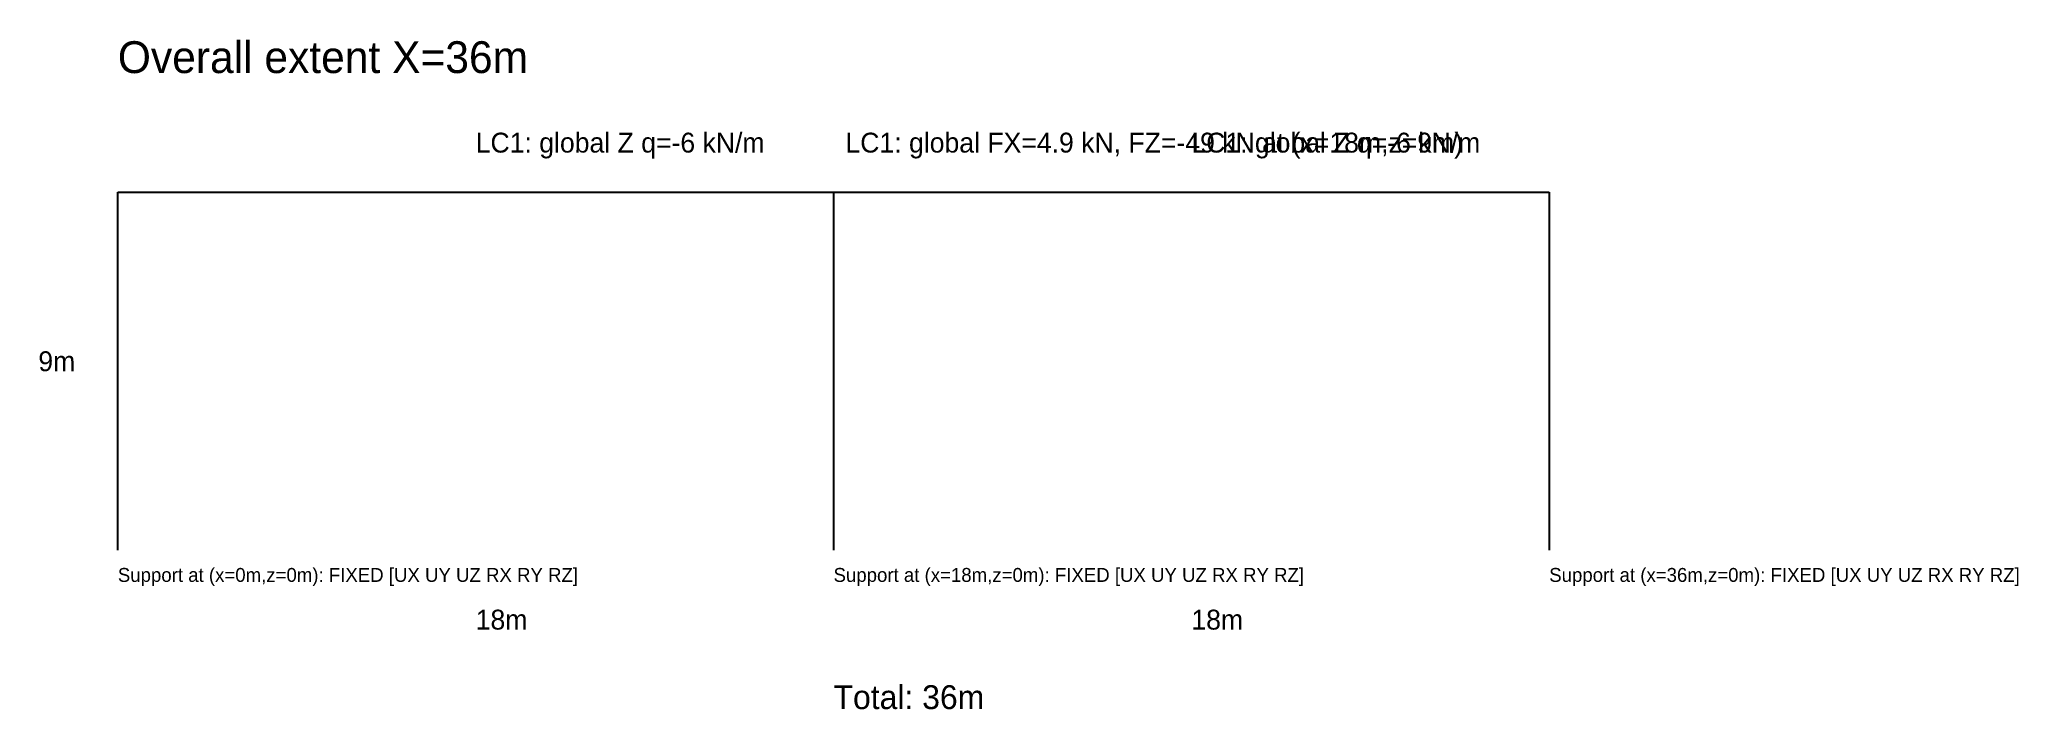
# Model space of a CAD drawing. Header units: metres. Extents: x -2 to 47.8, y -4 to 12.8.
import ezdxf

# ---------------------------------------------------------------- set-up
doc = ezdxf.new("R2010")
doc.units = ezdxf.units.M
for name, color, linetype in [('DIM', 5, 'CONTINUOUS'), ('LOAD', 1, 'CONTINUOUS'), ('STRUCT', 7, 'CONTINUOUS'), ('SUPPORT', 3, 'CONTINUOUS')]:
    doc.layers.add(name, color=color, linetype=linetype)

msp = doc.modelspace()

# ---------------------------------------------------------------- linework, layer by layer
at = {"layer": 'STRUCT'}
for p, q in [((0, 0), (0, 9)), ((0, 9), (18, 9)), ((18, 9), (36, 9)), ((18, 9), (18, 0)), ((36, 9), (36, 0))]:
    msp.add_line(p, q, dxfattribs=at)

# ---------------------------------------------------------------- texts
at = {"layer": 'DIM'}
for s, height, p in [('9m', 0.5, (-2, 4.5)), ('18m', 0.5, (9, -2)), ('18m', 0.5, (27, -2)), ('Total: 36m', 0.6, (18, -4))]:
    msp.add_text(s, height=height, dxfattribs=at).set_placement(p)
at = {"layer": 'LOAD'}
for s, p in [('LC1: global Z q=-6 kN/m', (9, 10)), ('LC1: global FX=4.9 kN, FZ=-49 kN at (x=18m,z=9m)', (18.3, 10)), ('LC1: global Z q=-6 kN/m', (27, 10))]:
    msp.add_text(s, height=0.5, dxfattribs=at).set_placement(p)
at = {"layer": 'SUPPORT'}
for s, p in [('Support at (x=0m,z=0m): FIXED [UX UY UZ RX RY RZ]', (0, -0.8)), ('Support at (x=18m,z=0m): FIXED [UX UY UZ RX RY RZ]', (18, -0.8)), ('Support at (x=36m,z=0m): FIXED [UX UY UZ RX RY RZ]', (36, -0.8))]:
    msp.add_text(s, height=0.35, dxfattribs=at).set_placement(p)
at = {"layer": 'TEXT'}
msp.add_text('Overall extent X=36m', height=0.8, dxfattribs=at).set_placement((0, 12))

doc.saveas('drawing.dxf')
